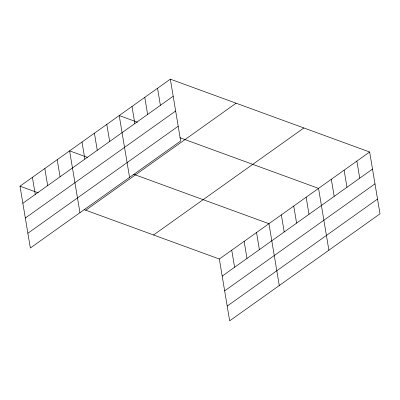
<?xml version="1.0" encoding="UTF-8"?>
<svg xmlns="http://www.w3.org/2000/svg" width="400" height="400" viewBox="0 0 400 400"><rect width="100%" height="100%" fill="white"/><g stroke="black" fill="none" stroke-linecap="round" stroke-linejoin="round"><path stroke-width="0.6" d="M170.325 79.165L180.67 140.985L30.345 248L20 186.18L170.325 79.165L369.655 152L380 213.82L229.675 320.835L219.33 259.015L84.065 209.59M22.86 203.265L173.18 96.25M25.33 218.025L175.65 111.01M27.875 233.235L178.2 126.22M85.78 210.215L236.105 103.2M153.55 234.98L303.875 127.965M219.33 259.015L369.655 152M222.19 276.105L372.515 169.09M224.66 290.865L374.985 183.85M227.205 306.075L377.53 199.06M137.515 122.235L119.215 115.55L129.56 177.37M179.845 137.705L318.545 188.385L328.89 250.205M87.34 157.345L69.605 150.865L79.95 212.685M133.67 174.275L268.94 223.7L279.285 285.52M20 186.18L38.305 192.865M356.875 161.1L359.735 178.185M344.1 170.195L346.96 187.28M331.325 179.29L334.18 196.375M306.145 197.215L309.005 214.3M293.74 206.045L296.6 223.13M281.34 214.875L284.2 231.96M256.535 232.53L259.395 249.615M244.135 241.36L246.995 258.445M231.735 250.19L234.595 267.275M157.545 88.26L160.405 105.345M144.77 97.355L147.625 114.44M131.99 106.45L134.85 123.54M106.81 124.375L109.67 141.465M94.41 133.205L97.27 150.29M82.01 142.035L84.865 159.12M57.205 159.69L60.065 176.78M44.805 168.52L47.66 185.605M32.4 177.35L35.26 194.435"/></g></svg>
